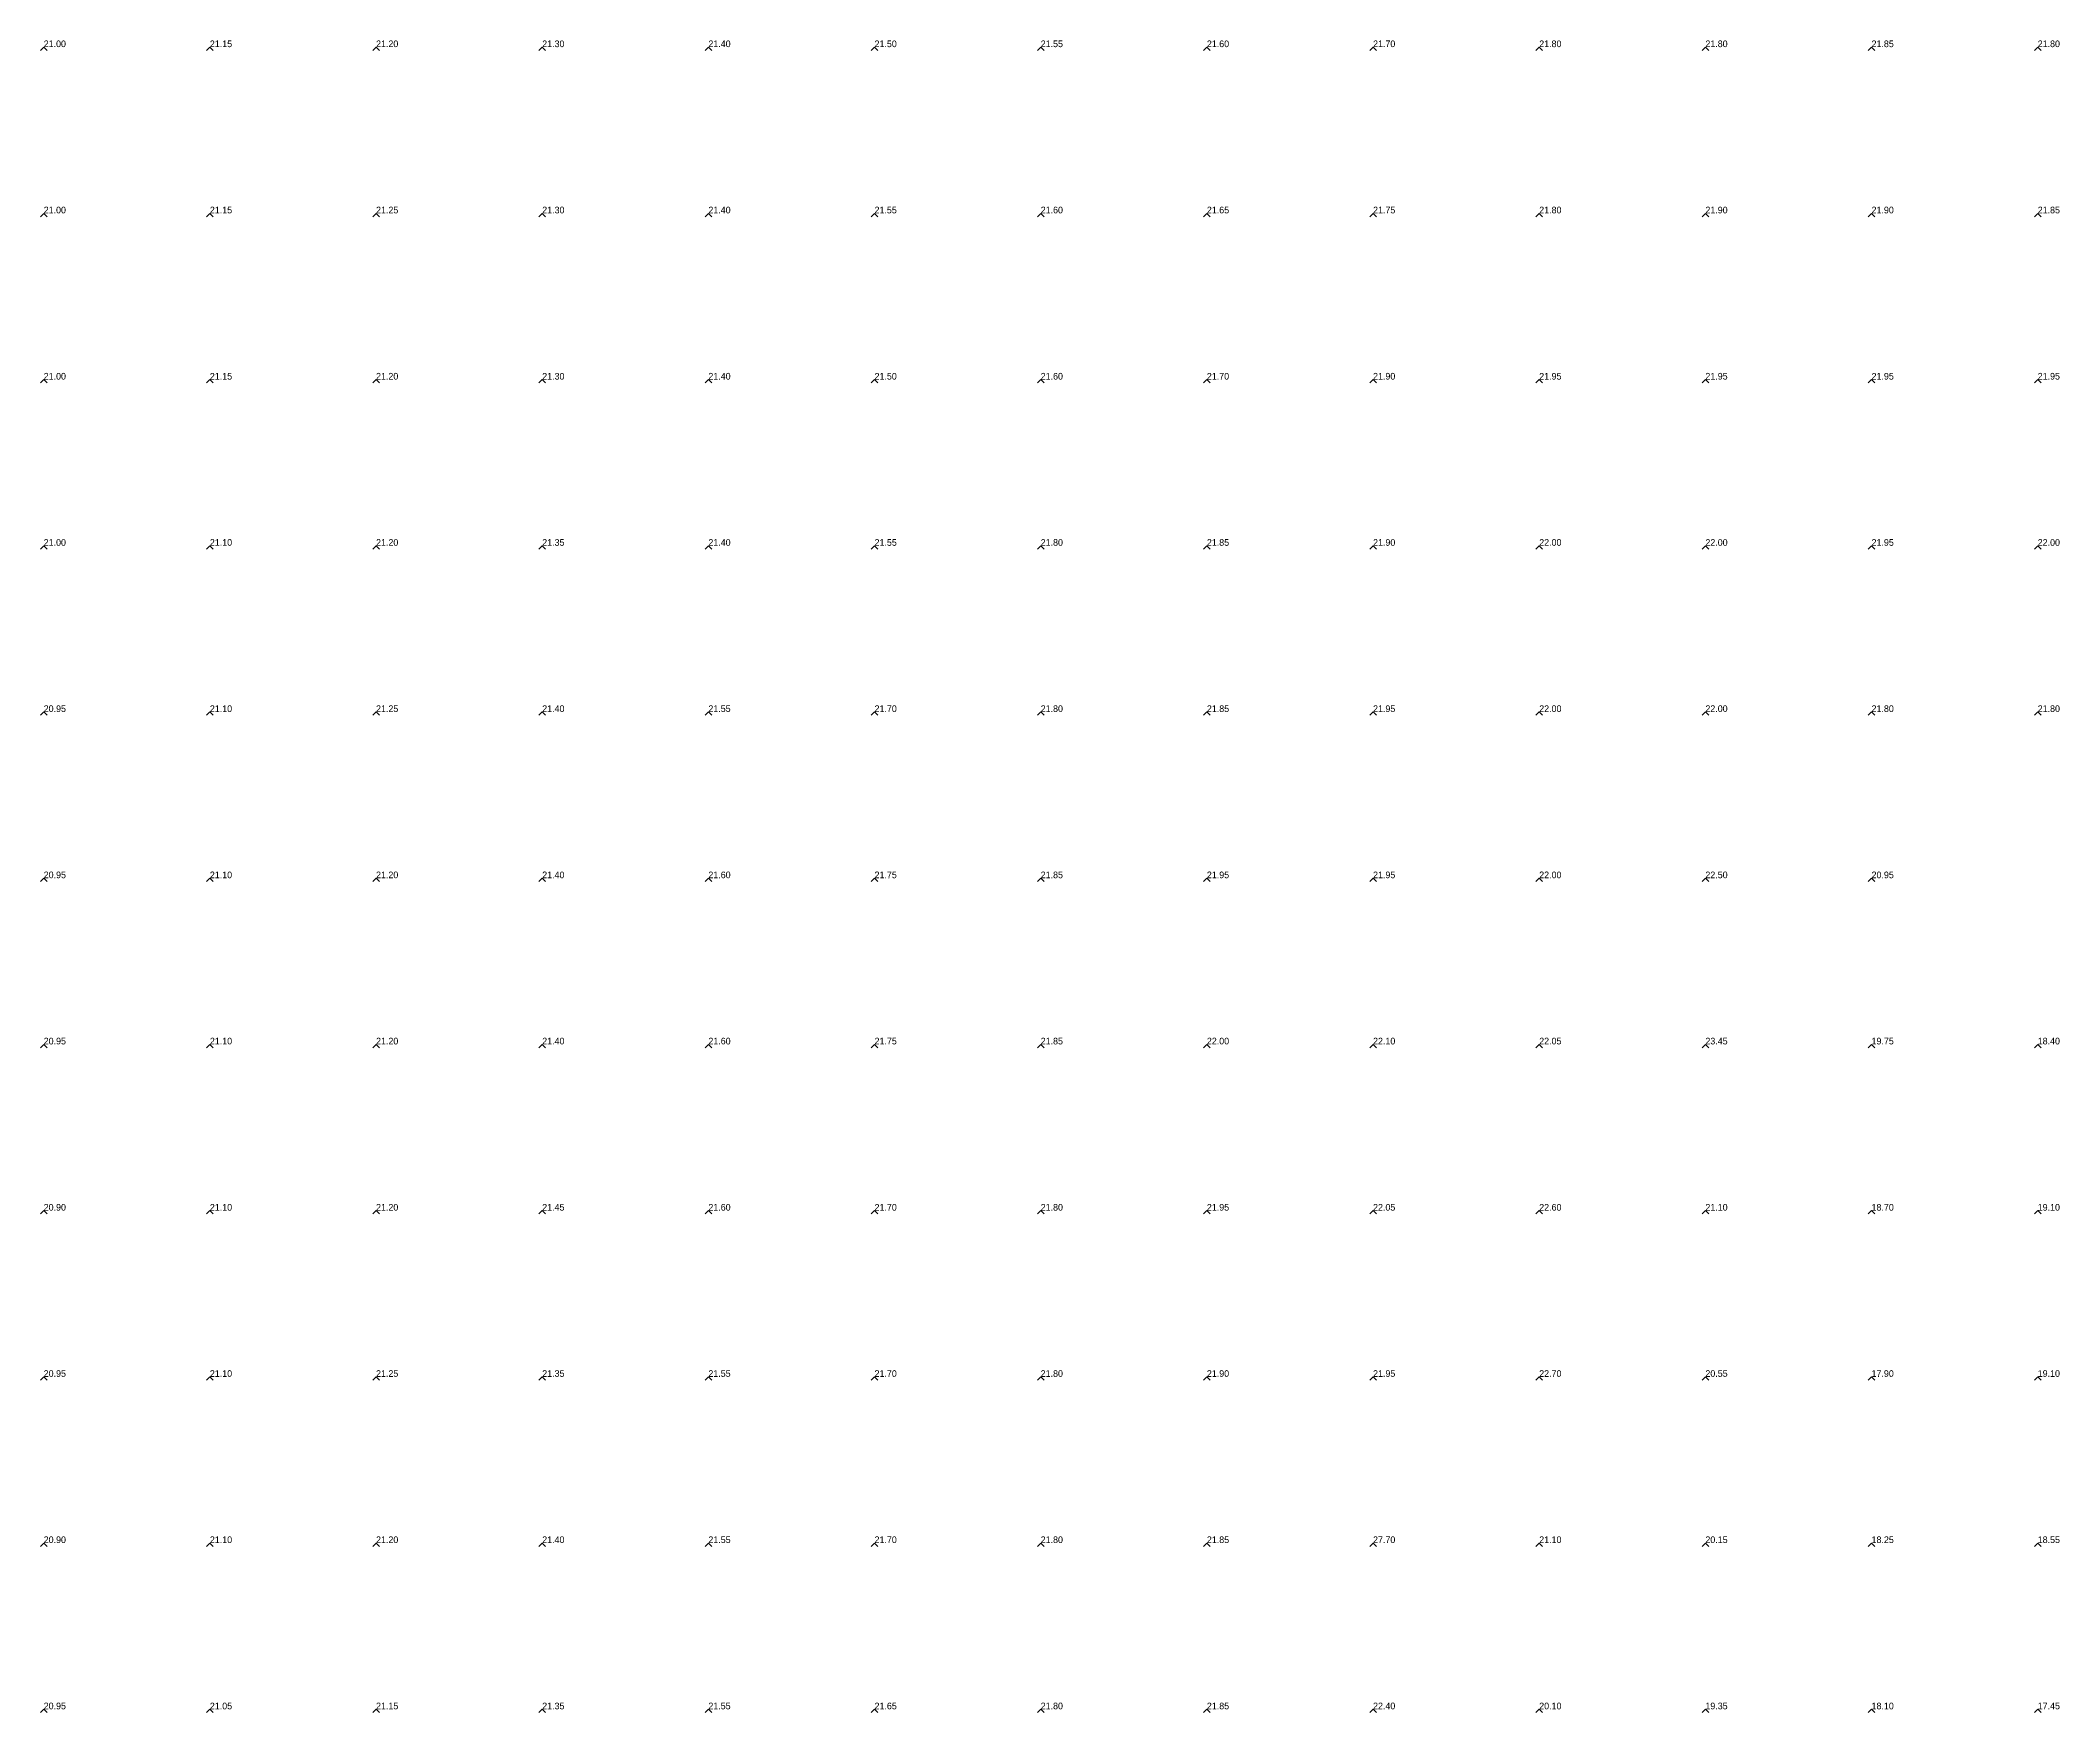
# Model space of a CAD drawing. Extents: x 570945 to 571083, y 5181392 to 5181597.
# Drawn here: x 571007.32 to 571037.7, y 5181519.08 to 5181544.23 of the extents above; entities that cross this region are included whole.
import ezdxf

# ---------------------------------------------------------------- set-up
doc = ezdxf.new("R2010")
doc.units = 0
doc.layers.add('Soundings', color=1, linetype='CONTINUOUS')

msp = doc.modelspace()

# ---------------------------------------------------------------- linework, layer by layer
at = {"layer": 'Soundings'}
for points in [[(571007.325, 5181544.075), (571007.375, 5181544.125), (571007.425, 5181544.075)], [(571009.825, 5181544.075), (571009.875, 5181544.125), (571009.925, 5181544.075)], [(571012.325, 5181544.075), (571012.375, 5181544.125), (571012.425, 5181544.075)], [(571014.825, 5181544.075), (571014.875, 5181544.125), (571014.925, 5181544.075)], [(571017.325, 5181544.075), (571017.375, 5181544.125), (571017.425, 5181544.075)], [(571019.825, 5181544.075), (571019.875, 5181544.125), (571019.925, 5181544.075)], [(571022.325, 5181544.075), (571022.375, 5181544.125), (571022.425, 5181544.075)], [(571024.825, 5181544.075), (571024.875, 5181544.125), (571024.925, 5181544.075)], [(571027.325, 5181544.075), (571027.375, 5181544.125), (571027.425, 5181544.075)], [(571029.825, 5181544.075), (571029.875, 5181544.125), (571029.925, 5181544.075)], [(571032.325, 5181544.075), (571032.375, 5181544.125), (571032.425, 5181544.075)], [(571034.825, 5181544.075), (571034.875, 5181544.125), (571034.925, 5181544.075)], [(571037.325, 5181544.075), (571037.375, 5181544.125), (571037.425, 5181544.075)], [(571007.325, 5181541.575), (571007.375, 5181541.625), (571007.425, 5181541.575)], [(571009.825, 5181541.575), (571009.875, 5181541.625), (571009.925, 5181541.575)], [(571012.325, 5181541.575), (571012.375, 5181541.625), (571012.425, 5181541.575)], [(571014.825, 5181541.575), (571014.875, 5181541.625), (571014.925, 5181541.575)], [(571017.325, 5181541.575), (571017.375, 5181541.625), (571017.425, 5181541.575)], [(571019.825, 5181541.575), (571019.875, 5181541.625), (571019.925, 5181541.575)], [(571022.325, 5181541.575), (571022.375, 5181541.625), (571022.425, 5181541.575)], [(571024.825, 5181541.575), (571024.875, 5181541.625), (571024.925, 5181541.575)], [(571027.325, 5181541.575), (571027.375, 5181541.625), (571027.425, 5181541.575)], [(571029.825, 5181541.575), (571029.875, 5181541.625), (571029.925, 5181541.575)], [(571032.325, 5181541.575), (571032.375, 5181541.625), (571032.425, 5181541.575)], [(571034.825, 5181541.575), (571034.875, 5181541.625), (571034.925, 5181541.575)], [(571037.325, 5181541.575), (571037.375, 5181541.625), (571037.425, 5181541.575)], [(571007.325, 5181539.075), (571007.375, 5181539.125), (571007.425, 5181539.075)], [(571009.825, 5181539.075), (571009.875, 5181539.125), (571009.925, 5181539.075)], [(571012.325, 5181539.075), (571012.375, 5181539.125), (571012.425, 5181539.075)], [(571014.825, 5181539.075), (571014.875, 5181539.125), (571014.925, 5181539.075)], [(571017.325, 5181539.075), (571017.375, 5181539.125), (571017.425, 5181539.075)], [(571019.825, 5181539.075), (571019.875, 5181539.125), (571019.925, 5181539.075)], [(571022.325, 5181539.075), (571022.375, 5181539.125), (571022.425, 5181539.075)], [(571024.825, 5181539.075), (571024.875, 5181539.125), (571024.925, 5181539.075)], [(571027.325, 5181539.075), (571027.375, 5181539.125), (571027.425, 5181539.075)], [(571029.825, 5181539.075), (571029.875, 5181539.125), (571029.925, 5181539.075)], [(571032.325, 5181539.075), (571032.375, 5181539.125), (571032.425, 5181539.075)], [(571034.825, 5181539.075), (571034.875, 5181539.125), (571034.925, 5181539.075)], [(571037.325, 5181539.075), (571037.375, 5181539.125), (571037.425, 5181539.075)], [(571007.325, 5181536.575), (571007.375, 5181536.625), (571007.425, 5181536.575)], [(571009.825, 5181536.575), (571009.875, 5181536.625), (571009.925, 5181536.575)], [(571012.325, 5181536.575), (571012.375, 5181536.625), (571012.425, 5181536.575)], [(571014.825, 5181536.575), (571014.875, 5181536.625), (571014.925, 5181536.575)], [(571017.325, 5181536.575), (571017.375, 5181536.625), (571017.425, 5181536.575)], [(571019.825, 5181536.575), (571019.875, 5181536.625), (571019.925, 5181536.575)], [(571022.325, 5181536.575), (571022.375, 5181536.625), (571022.425, 5181536.575)], [(571024.825, 5181536.575), (571024.875, 5181536.625), (571024.925, 5181536.575)], [(571027.325, 5181536.575), (571027.375, 5181536.625), (571027.425, 5181536.575)], [(571029.825, 5181536.575), (571029.875, 5181536.625), (571029.925, 5181536.575)], [(571032.325, 5181536.575), (571032.375, 5181536.625), (571032.425, 5181536.575)], [(571034.825, 5181536.575), (571034.875, 5181536.625), (571034.925, 5181536.575)], [(571037.325, 5181536.575), (571037.375, 5181536.625), (571037.425, 5181536.575)], [(571007.325, 5181534.075), (571007.375, 5181534.125), (571007.425, 5181534.075)], [(571009.825, 5181534.075), (571009.875, 5181534.125), (571009.925, 5181534.075)], [(571012.325, 5181534.075), (571012.375, 5181534.125), (571012.425, 5181534.075)], [(571014.825, 5181534.075), (571014.875, 5181534.125), (571014.925, 5181534.075)], [(571017.325, 5181534.075), (571017.375, 5181534.125), (571017.425, 5181534.075)], [(571019.825, 5181534.075), (571019.875, 5181534.125), (571019.925, 5181534.075)], [(571022.325, 5181534.075), (571022.375, 5181534.125), (571022.425, 5181534.075)], [(571024.825, 5181534.075), (571024.875, 5181534.125), (571024.925, 5181534.075)], [(571027.325, 5181534.075), (571027.375, 5181534.125), (571027.425, 5181534.075)], [(571029.825, 5181534.075), (571029.875, 5181534.125), (571029.925, 5181534.075)], [(571032.325, 5181534.075), (571032.375, 5181534.125), (571032.425, 5181534.075)], [(571034.825, 5181534.075), (571034.875, 5181534.125), (571034.925, 5181534.075)], [(571037.325, 5181534.075), (571037.375, 5181534.125), (571037.425, 5181534.075)], [(571007.325, 5181531.575), (571007.375, 5181531.625), (571007.425, 5181531.575)], [(571009.825, 5181531.575), (571009.875, 5181531.625), (571009.925, 5181531.575)], [(571012.325, 5181531.575), (571012.375, 5181531.625), (571012.425, 5181531.575)], [(571014.825, 5181531.575), (571014.875, 5181531.625), (571014.925, 5181531.575)], [(571017.325, 5181531.575), (571017.375, 5181531.625), (571017.425, 5181531.575)], [(571019.825, 5181531.575), (571019.875, 5181531.625), (571019.925, 5181531.575)], [(571022.325, 5181531.575), (571022.375, 5181531.625), (571022.425, 5181531.575)], [(571024.825, 5181531.575), (571024.875, 5181531.625), (571024.925, 5181531.575)], [(571027.325, 5181531.575), (571027.375, 5181531.625), (571027.425, 5181531.575)], [(571029.825, 5181531.575), (571029.875, 5181531.625), (571029.925, 5181531.575)], [(571032.325, 5181531.575), (571032.375, 5181531.625), (571032.425, 5181531.575)], [(571034.825, 5181531.575), (571034.875, 5181531.625), (571034.925, 5181531.575)], [(571007.325, 5181529.075), (571007.375, 5181529.125), (571007.425, 5181529.075)], [(571009.825, 5181529.075), (571009.875, 5181529.125), (571009.925, 5181529.075)], [(571012.325, 5181529.075), (571012.375, 5181529.125), (571012.425, 5181529.075)], [(571014.825, 5181529.075), (571014.875, 5181529.125), (571014.925, 5181529.075)], [(571017.325, 5181529.075), (571017.375, 5181529.125), (571017.425, 5181529.075)], [(571019.825, 5181529.075), (571019.875, 5181529.125), (571019.925, 5181529.075)], [(571022.325, 5181529.075), (571022.375, 5181529.125), (571022.425, 5181529.075)], [(571024.825, 5181529.075), (571024.875, 5181529.125), (571024.925, 5181529.075)], [(571027.325, 5181529.075), (571027.375, 5181529.125), (571027.425, 5181529.075)], [(571029.825, 5181529.075), (571029.875, 5181529.125), (571029.925, 5181529.075)], [(571032.325, 5181529.075), (571032.375, 5181529.125), (571032.425, 5181529.075)], [(571034.825, 5181529.075), (571034.875, 5181529.125), (571034.925, 5181529.075)], [(571037.325, 5181529.075), (571037.375, 5181529.125), (571037.425, 5181529.075)], [(571007.325, 5181526.575), (571007.375, 5181526.625), (571007.425, 5181526.575)], [(571009.825, 5181526.575), (571009.875, 5181526.625), (571009.925, 5181526.575)], [(571012.325, 5181526.575), (571012.375, 5181526.625), (571012.425, 5181526.575)], [(571014.825, 5181526.575), (571014.875, 5181526.625), (571014.925, 5181526.575)], [(571017.325, 5181526.575), (571017.375, 5181526.625), (571017.425, 5181526.575)], [(571019.825, 5181526.575), (571019.875, 5181526.625), (571019.925, 5181526.575)], [(571022.325, 5181526.575), (571022.375, 5181526.625), (571022.425, 5181526.575)], [(571024.825, 5181526.575), (571024.875, 5181526.625), (571024.925, 5181526.575)], [(571027.325, 5181526.575), (571027.375, 5181526.625), (571027.425, 5181526.575)], [(571029.825, 5181526.575), (571029.875, 5181526.625), (571029.925, 5181526.575)], [(571032.325, 5181526.575), (571032.375, 5181526.625), (571032.425, 5181526.575)], [(571034.825, 5181526.575), (571034.875, 5181526.625), (571034.925, 5181526.575)], [(571037.325, 5181526.575), (571037.375, 5181526.625), (571037.425, 5181526.575)], [(571007.325, 5181524.075), (571007.375, 5181524.125), (571007.425, 5181524.075)], [(571009.825, 5181524.075), (571009.875, 5181524.125), (571009.925, 5181524.075)], [(571012.325, 5181524.075), (571012.375, 5181524.125), (571012.425, 5181524.075)], [(571014.825, 5181524.075), (571014.875, 5181524.125), (571014.925, 5181524.075)], [(571017.325, 5181524.075), (571017.375, 5181524.125), (571017.425, 5181524.075)], [(571019.825, 5181524.075), (571019.875, 5181524.125), (571019.925, 5181524.075)], [(571022.325, 5181524.075), (571022.375, 5181524.125), (571022.425, 5181524.075)], [(571024.825, 5181524.075), (571024.875, 5181524.125), (571024.925, 5181524.075)], [(571027.325, 5181524.075), (571027.375, 5181524.125), (571027.425, 5181524.075)], [(571029.825, 5181524.075), (571029.875, 5181524.125), (571029.925, 5181524.075)], [(571032.325, 5181524.075), (571032.375, 5181524.125), (571032.425, 5181524.075)], [(571034.825, 5181524.075), (571034.875, 5181524.125), (571034.925, 5181524.075)], [(571037.325, 5181524.075), (571037.375, 5181524.125), (571037.425, 5181524.075)], [(571007.325, 5181521.575), (571007.375, 5181521.625), (571007.425, 5181521.575)], [(571009.825, 5181521.575), (571009.875, 5181521.625), (571009.925, 5181521.575)], [(571012.325, 5181521.575), (571012.375, 5181521.625), (571012.425, 5181521.575)], [(571014.825, 5181521.575), (571014.875, 5181521.625), (571014.925, 5181521.575)], [(571017.325, 5181521.575), (571017.375, 5181521.625), (571017.425, 5181521.575)], [(571019.825, 5181521.575), (571019.875, 5181521.625), (571019.925, 5181521.575)], [(571022.325, 5181521.575), (571022.375, 5181521.625), (571022.425, 5181521.575)], [(571024.825, 5181521.575), (571024.875, 5181521.625), (571024.925, 5181521.575)], [(571027.325, 5181521.575), (571027.375, 5181521.625), (571027.425, 5181521.575)], [(571029.825, 5181521.575), (571029.875, 5181521.625), (571029.925, 5181521.575)], [(571032.325, 5181521.575), (571032.375, 5181521.625), (571032.425, 5181521.575)], [(571034.825, 5181521.575), (571034.875, 5181521.625), (571034.925, 5181521.575)], [(571037.325, 5181521.575), (571037.375, 5181521.625), (571037.425, 5181521.575)], [(571007.325, 5181519.075), (571007.375, 5181519.125), (571007.425, 5181519.075)], [(571009.825, 5181519.075), (571009.875, 5181519.125), (571009.925, 5181519.075)], [(571012.325, 5181519.075), (571012.375, 5181519.125), (571012.425, 5181519.075)], [(571014.825, 5181519.075), (571014.875, 5181519.125), (571014.925, 5181519.075)], [(571017.325, 5181519.075), (571017.375, 5181519.125), (571017.425, 5181519.075)], [(571019.825, 5181519.075), (571019.875, 5181519.125), (571019.925, 5181519.075)], [(571022.325, 5181519.075), (571022.375, 5181519.125), (571022.425, 5181519.075)], [(571024.825, 5181519.075), (571024.875, 5181519.125), (571024.925, 5181519.075)], [(571027.325, 5181519.075), (571027.375, 5181519.125), (571027.425, 5181519.075)], [(571029.825, 5181519.075), (571029.875, 5181519.125), (571029.925, 5181519.075)], [(571032.325, 5181519.075), (571032.375, 5181519.125), (571032.425, 5181519.075)], [(571034.825, 5181519.075), (571034.875, 5181519.125), (571034.925, 5181519.075)], [(571037.325, 5181519.075), (571037.375, 5181519.125), (571037.425, 5181519.075)]]:
    msp.add_lwpolyline(points, dxfattribs=at)

# ---------------------------------------------------------------- texts
for s, p in [('21.00', (571007.375, 5181544.125, 21)), ('21.15', (571009.875, 5181544.125, 21.15)), ('21.20', (571012.375, 5181544.125, 21.2)), ('21.30', (571014.875, 5181544.125, 21.3)), ('21.40', (571017.375, 5181544.125, 21.4)), ('21.50', (571019.875, 5181544.125, 21.5)), ('21.55', (571022.375, 5181544.125, 21.55)), ('21.60', (571024.875, 5181544.125, 21.6)), ('21.70', (571027.375, 5181544.125, 21.7)), ('21.80', (571029.875, 5181544.125, 21.8)), ('21.80', (571032.375, 5181544.125, 21.8)), ('21.85', (571034.875, 5181544.125, 21.85)), ('21.80', (571037.375, 5181544.125, 21.8)), ('21.00', (571007.375, 5181541.625, 21)), ('21.15', (571009.875, 5181541.625, 21.15)), ('21.25', (571012.375, 5181541.625, 21.25)), ('21.30', (571014.875, 5181541.625, 21.3)), ('21.40', (571017.375, 5181541.625, 21.4)), ('21.55', (571019.875, 5181541.625, 21.55)), ('21.60', (571022.375, 5181541.625, 21.6)), ('21.65', (571024.875, 5181541.625, 21.65)), ('21.75', (571027.375, 5181541.625, 21.75)), ('21.80', (571029.875, 5181541.625, 21.8)), ('21.90', (571032.375, 5181541.625, 21.9)), ('21.90', (571034.875, 5181541.625, 21.9)), ('21.85', (571037.375, 5181541.625, 21.85)), ('21.00', (571007.375, 5181539.125, 21)), ('21.15', (571009.875, 5181539.125, 21.15)), ('21.20', (571012.375, 5181539.125, 21.2)), ('21.30', (571014.875, 5181539.125, 21.3)), ('21.40', (571017.375, 5181539.125, 21.4)), ('21.50', (571019.875, 5181539.125, 21.5)), ('21.60', (571022.375, 5181539.125, 21.6)), ('21.70', (571024.875, 5181539.125, 21.7)), ('21.90', (571027.375, 5181539.125, 21.9)), ('21.95', (571029.875, 5181539.125, 21.95)), ('21.95', (571032.375, 5181539.125, 21.95)), ('21.95', (571034.875, 5181539.125, 21.95)), ('21.95', (571037.375, 5181539.125, 21.95)), ('21.00', (571007.375, 5181536.625, 21)), ('21.10', (571009.875, 5181536.625, 21.1)), ('21.20', (571012.375, 5181536.625, 21.2)), ('21.35', (571014.875, 5181536.625, 21.35)), ('21.40', (571017.375, 5181536.625, 21.4)), ('21.55', (571019.875, 5181536.625, 21.55)), ('21.80', (571022.375, 5181536.625, 21.8)), ('21.85', (571024.875, 5181536.625, 21.85)), ('21.90', (571027.375, 5181536.625, 21.9)), ('22.00', (571029.875, 5181536.625, 22)), ('22.00', (571032.375, 5181536.625, 22)), ('21.95', (571034.875, 5181536.625, 21.95)), ('22.00', (571037.375, 5181536.625, 22)), ('20.95', (571007.375, 5181534.125, 20.95)), ('21.10', (571009.875, 5181534.125, 21.1)), ('21.25', (571012.375, 5181534.125, 21.25)), ('21.40', (571014.875, 5181534.125, 21.4)), ('21.55', (571017.375, 5181534.125, 21.55)), ('21.70', (571019.875, 5181534.125, 21.7)), ('21.80', (571022.375, 5181534.125, 21.8)), ('21.85', (571024.875, 5181534.125, 21.85)), ('21.95', (571027.375, 5181534.125, 21.95)), ('22.00', (571029.875, 5181534.125, 22)), ('22.00', (571032.375, 5181534.125, 22)), ('21.80', (571034.875, 5181534.125, 21.8)), ('21.80', (571037.375, 5181534.125, 21.8)), ('20.95', (571007.375, 5181531.625, 20.95)), ('21.10', (571009.875, 5181531.625, 21.1)), ('21.20', (571012.375, 5181531.625, 21.2)), ('21.40', (571014.875, 5181531.625, 21.4)), ('21.60', (571017.375, 5181531.625, 21.6)), ('21.75', (571019.875, 5181531.625, 21.75)), ('21.85', (571022.375, 5181531.625, 21.85)), ('21.95', (571024.875, 5181531.625, 21.95)), ('21.95', (571027.375, 5181531.625, 21.95)), ('22.00', (571029.875, 5181531.625, 22)), ('22.50', (571032.375, 5181531.625, 22.5)), ('20.95', (571034.875, 5181531.625, 20.95)), ('20.95', (571007.375, 5181529.125, 20.95)), ('21.10', (571009.875, 5181529.125, 21.1)), ('21.20', (571012.375, 5181529.125, 21.2)), ('21.40', (571014.875, 5181529.125, 21.4)), ('21.60', (571017.375, 5181529.125, 21.6)), ('21.75', (571019.875, 5181529.125, 21.75)), ('21.85', (571022.375, 5181529.125, 21.85)), ('22.00', (571024.875, 5181529.125, 22)), ('22.10', (571027.375, 5181529.125, 22.1)), ('22.05', (571029.875, 5181529.125, 22.05)), ('23.45', (571032.375, 5181529.125, 23.45)), ('19.75', (571034.875, 5181529.125, 19.75)), ('18.40', (571037.375, 5181529.125, 18.4)), ('20.90', (571007.375, 5181526.625, 20.9)), ('21.10', (571009.875, 5181526.625, 21.1)), ('21.20', (571012.375, 5181526.625, 21.2)), ('21.45', (571014.875, 5181526.625, 21.45)), ('21.60', (571017.375, 5181526.625, 21.6)), ('21.70', (571019.875, 5181526.625, 21.7)), ('21.80', (571022.375, 5181526.625, 21.8)), ('21.95', (571024.875, 5181526.625, 21.95)), ('22.05', (571027.375, 5181526.625, 22.05)), ('22.60', (571029.875, 5181526.625, 22.6)), ('21.10', (571032.375, 5181526.625, 21.1)), ('18.70', (571034.875, 5181526.625, 18.7)), ('19.10', (571037.375, 5181526.625, 19.1)), ('20.95', (571007.375, 5181524.125, 20.95)), ('21.10', (571009.875, 5181524.125, 21.1)), ('21.25', (571012.375, 5181524.125, 21.25)), ('21.35', (571014.875, 5181524.125, 21.35)), ('21.55', (571017.375, 5181524.125, 21.55)), ('21.70', (571019.875, 5181524.125, 21.7)), ('21.80', (571022.375, 5181524.125, 21.8)), ('21.90', (571024.875, 5181524.125, 21.9)), ('21.95', (571027.375, 5181524.125, 21.95)), ('22.70', (571029.875, 5181524.125, 22.7)), ('20.55', (571032.375, 5181524.125, 20.55)), ('17.90', (571034.875, 5181524.125, 17.9)), ('19.10', (571037.375, 5181524.125, 19.1)), ('20.90', (571007.375, 5181521.625, 20.9)), ('21.10', (571009.875, 5181521.625, 21.1)), ('21.20', (571012.375, 5181521.625, 21.2)), ('21.40', (571014.875, 5181521.625, 21.4)), ('21.55', (571017.375, 5181521.625, 21.55)), ('21.70', (571019.875, 5181521.625, 21.7)), ('21.80', (571022.375, 5181521.625, 21.8)), ('21.85', (571024.875, 5181521.625, 21.85)), ('27.70', (571027.375, 5181521.625, 27.7)), ('21.10', (571029.875, 5181521.625, 21.1)), ('20.15', (571032.375, 5181521.625, 20.15)), ('18.25', (571034.875, 5181521.625, 18.25)), ('18.55', (571037.375, 5181521.625, 18.55)), ('20.95', (571007.375, 5181519.125, 20.95)), ('21.05', (571009.875, 5181519.125, 21.05)), ('21.15', (571012.375, 5181519.125, 21.15)), ('21.35', (571014.875, 5181519.125, 21.35)), ('21.55', (571017.375, 5181519.125, 21.55)), ('21.65', (571019.875, 5181519.125, 21.65)), ('21.80', (571022.375, 5181519.125, 21.8)), ('21.85', (571024.875, 5181519.125, 21.85)), ('22.40', (571027.375, 5181519.125, 22.4)), ('20.10', (571029.875, 5181519.125, 20.1)), ('19.35', (571032.375, 5181519.125, 19.35)), ('18.10', (571034.875, 5181519.125, 18.1)), ('17.45', (571037.375, 5181519.125, 17.45))]:
    msp.add_text(s, height=0.1, dxfattribs=at).set_placement(p)

doc.saveas('drawing.dxf')
